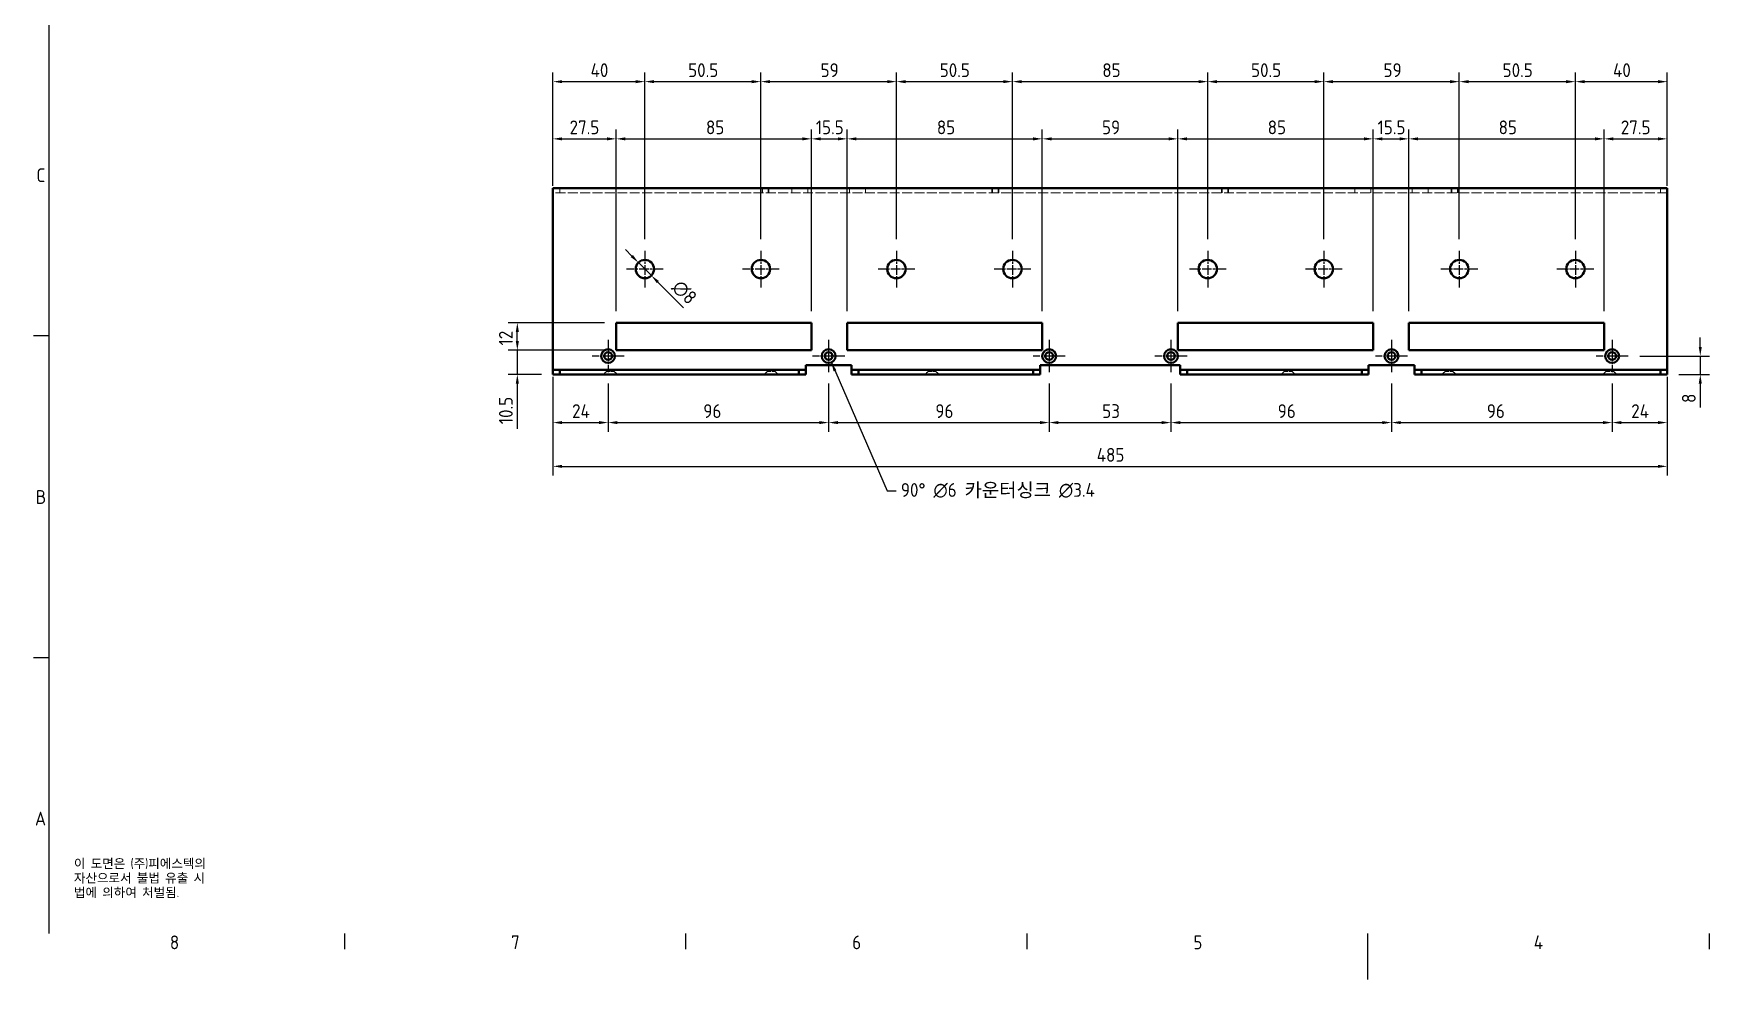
# Model space of a CAD drawing. Header units: millimetres. Extents: x 0 to 1188, y 0 to 840.
# Drawn here: x 13 to 743, y 0 to 412 of the extents above; entities that cross this region are included whole.
import ezdxf

# ---------------------------------------------------------------- set-up
doc = ezdxf.new("R2010")
doc.units = ezdxf.units.MM
doc.header["$LTSCALE"] = 2
doc.linetypes.add('CHAIN', pattern=[0.3543, 0.2362, -0.0295, 0.0591, -0.0295])
doc.linetypes.add('DASHED', pattern=[0.2067, 0.1654, -0.0413])
doc.layers.get('0').update_dxf_attribs({"color": 3, "lineweight": 25})
for name, color, linetype, lineweight in [('가려진 것(ISO)', 2, 'DASHED', 18), ('가시적인 것(ISO)', 3, 'Continuous', 40), ('경계(ISO)', 7, 'Continuous', 25), ('기호(ISO)', 5, 'Continuous', 25), ('중심 표식(ISO)', 1, 'Continuous', 25), ('치수(ISO)', 2, 'Continuous', 25)]:
    doc.layers.add(name, color=color, linetype=linetype, lineweight=lineweight)
doc.styles.add('문자 텍스트_PSTEK_POSCO', font='isocp.shx')
doc.styles.add('치수 텍스트_PSTEK_POSCO', font='isocp.shx')
doc.dimstyles.new('치수_PSTEK_POSCO', dxfattribs={"dimscale": 2, "dimtxt": 3, "dimasz": 2, "dimexe": 2, "dimexo": 2.5, "dimgap": 1, "dimtad": 1, "dimrnd": 1e-08, "dimdsep": 46, "dimtxsty": '치수 텍스트_PSTEK_POSCO', "dimcen": 0.09, "dimdle": 10, "dimclrd": 7, "dimclre": 7, "dimclrt": 2, "dimadec": 1, "dimazin": 2, "dimtfac": 1, "dimtmove": 0, "dimatfit": 3, "dimfxl": 0, "dimtolj": 1, "dimlwd": -1, "dimlwe": -1, "dimarcsym": 0})
doc.dimstyles.new('치수_PSTEK_POSCO$7', dxfattribs={"dimscale": 2, "dimtxt": 3, "dimasz": 2, "dimexe": 2, "dimexo": 2.5, "dimgap": 1, "dimtad": 1, "dimrnd": 1e-08, "dimdsep": 46, "dimtxsty": '치수 텍스트_PSTEK_POSCO', "dimcen": 0.09, "dimdle": 10, "dimclrd": 7, "dimclre": 7, "dimclrt": 2, "dimadec": 1, "dimazin": 2, "dimtfac": 1, "dimtmove": 0, "dimatfit": 3, "dimfxl": 0, "dimtolj": 1, "dimlwd": -1, "dimlwe": -1, "dimarcsym": 0})

# ---------------------------------------------------------------- blocks, each defined once
blk = doc.blocks.new('경계 Default Border')
at = {"layer": '경계(ISO)'}
for p, q in [((10, 140), (6.6, 140)), ((10, 70), (6.6, 70)), ((74.25, 10), (74.25, 6.6)), ((148.5, 10), (148.5, 6.6)), ((222.75, 10), (222.75, 6.6)), ((371.25, 10), (371.25, 6.6))]:
    blk.add_line(p, q, dxfattribs=at)
at = {"layer": '경계(ISO)', "flags": 128}
for points in [[(10, 10), (10, 410)], [(297, 0), (297, 10)]]:
    blk.add_lwpolyline(points, dxfattribs=at)
at = {"layer": '경계(ISO)', "color": 2, "char_height": 3, "attachment_point": 7, "style": '문자 텍스트_PSTEK_POSCO'}
for s, insert in [('C', (7.24, 173.47)), ('B', (7.08, 103.47)), ('A', (6.91, 33.49)), ('8', (36.27, 6.57)), ('7', (110.52, 6.59)), ('6', (184.77, 6.57)), ('5', (259.02, 6.57)), ('4', (333.1, 6.6))]:
    blk.add_mtext(s, dxfattribs=dict(at, insert=insert))
blk = doc.blocks.new('*D22')
at = {"layer": 'Defpoints', "color": 0}
for p in [(239.29, 267.27), (263.29, 264.27), (263.29, 242.31)]:
    blk.add_point(p, dxfattribs=at)
at = {"layer": '치수(ISO)', "color": 7}
for p, q in [((239.29, 262.27), (239.29, 238.31)), ((263.29, 259.27), (263.29, 238.31)), ((243.29, 242.31), (259.29, 242.31))]:
    blk.add_line(p, q, dxfattribs=at)
for points in [[(243.29, 242.98), (243.29, 241.65), (239.29, 242.31)], [(259.29, 242.98), (259.29, 241.65), (263.29, 242.31)]]:
    blk.add_solid(points, dxfattribs=at)
at = {"layer": '치수(ISO)', "color": 2, "insert": (247.61, 247.31), "char_height": 6, "attachment_point": 4, "style": '치수 텍스트_PSTEK_POSCO'}
blk.add_mtext('\\A1;24', dxfattribs=at)
blk = doc.blocks.new('*D23')
at = {"layer": 'Defpoints', "color": 0}
for p in [(263.29, 264.27), (359.29, 264.27), (359.29, 242.31)]:
    blk.add_point(p, dxfattribs=at)
at = {"layer": '치수(ISO)', "color": 7}
for p, q in [((263.29, 259.27), (263.29, 238.31)), ((359.29, 259.27), (359.29, 238.31)), ((267.29, 242.31), (355.29, 242.31))]:
    blk.add_line(p, q, dxfattribs=at)
for points in [[(267.29, 242.98), (267.29, 241.65), (263.29, 242.31)], [(355.29, 242.98), (355.29, 241.65), (359.29, 242.31)]]:
    blk.add_solid(points, dxfattribs=at)
at = {"layer": '치수(ISO)', "color": 2, "insert": (304.73, 247.31), "char_height": 6, "attachment_point": 4, "style": '치수 텍스트_PSTEK_POSCO'}
blk.add_mtext('\\A1;96', dxfattribs=at)
blk = doc.blocks.new('*D24')
at = {"layer": 'Defpoints', "color": 0}
for p in [(359.29, 264.27), (455.29, 264.27), (455.29, 242.31)]:
    blk.add_point(p, dxfattribs=at)
at = {"layer": '치수(ISO)', "color": 7}
for p, q in [((359.29, 259.27), (359.29, 238.31)), ((455.29, 259.27), (455.29, 238.31)), ((363.29, 242.31), (451.29, 242.31))]:
    blk.add_line(p, q, dxfattribs=at)
for points in [[(363.29, 242.98), (363.29, 241.65), (359.29, 242.31)], [(451.29, 242.98), (451.29, 241.65), (455.29, 242.31)]]:
    blk.add_solid(points, dxfattribs=at)
at = {"layer": '치수(ISO)', "color": 2, "insert": (405.73, 247.31), "char_height": 6, "attachment_point": 4, "style": '치수 텍스트_PSTEK_POSCO'}
blk.add_mtext('\\A1;96', dxfattribs=at)
blk = doc.blocks.new('*D25')
at = {"layer": 'Defpoints', "color": 0}
for p in [(508.29, 264.27), (604.29, 264.27), (604.29, 242.31)]:
    blk.add_point(p, dxfattribs=at)
at = {"layer": '치수(ISO)', "color": 7}
for p, q in [((508.29, 259.27), (508.29, 238.31)), ((604.29, 259.27), (604.29, 238.31)), ((512.29, 242.31), (600.29, 242.31))]:
    blk.add_line(p, q, dxfattribs=at)
for points in [[(512.29, 242.98), (512.29, 241.65), (508.29, 242.31)], [(600.29, 242.98), (600.29, 241.65), (604.29, 242.31)]]:
    blk.add_solid(points, dxfattribs=at)
at = {"layer": '치수(ISO)', "color": 2, "insert": (554.73, 247.31), "char_height": 6, "attachment_point": 4, "style": '치수 텍스트_PSTEK_POSCO'}
blk.add_mtext('\\A1;96', dxfattribs=at)
blk = doc.blocks.new('*D26')
at = {"layer": 'Defpoints', "color": 0}
for p in [(604.29, 264.27), (700.29, 264.27), (700.29, 242.31)]:
    blk.add_point(p, dxfattribs=at)
at = {"layer": '치수(ISO)', "color": 7}
for p, q in [((604.29, 259.27), (604.29, 238.31)), ((700.29, 259.27), (700.29, 238.31)), ((608.29, 242.31), (696.29, 242.31))]:
    blk.add_line(p, q, dxfattribs=at)
for points in [[(608.29, 242.98), (608.29, 241.65), (604.29, 242.31)], [(696.29, 242.98), (696.29, 241.65), (700.29, 242.31)]]:
    blk.add_solid(points, dxfattribs=at)
at = {"layer": '치수(ISO)', "color": 2, "insert": (645.73, 247.31), "char_height": 6, "attachment_point": 4, "style": '치수 텍스트_PSTEK_POSCO'}
blk.add_mtext('\\A1;96', dxfattribs=at)
blk = doc.blocks.new('*D27')
at = {"layer": 'Defpoints', "color": 0}
for p in [(700.29, 264.27), (724.29, 267.27), (724.29, 242.31)]:
    blk.add_point(p, dxfattribs=at)
at = {"layer": '치수(ISO)', "color": 7}
for p, q in [((700.29, 259.27), (700.29, 238.31)), ((724.29, 262.27), (724.29, 238.31)), ((704.29, 242.31), (720.29, 242.31))]:
    blk.add_line(p, q, dxfattribs=at)
for points in [[(704.29, 242.98), (704.29, 241.65), (700.29, 242.31)], [(720.29, 242.98), (720.29, 241.65), (724.29, 242.31)]]:
    blk.add_solid(points, dxfattribs=at)
at = {"layer": '치수(ISO)', "color": 2, "insert": (708.61, 247.31), "char_height": 6, "attachment_point": 4, "style": '치수 텍스트_PSTEK_POSCO'}
blk.add_mtext('\\A1;24', dxfattribs=at)
blk = doc.blocks.new('*D28')
at = {"layer": 'Defpoints', "color": 0}
for p in [(266.79, 365.77), (239.29, 340.27), (266.79, 285.77)]:
    blk.add_point(p, dxfattribs=at)
at = {"layer": '치수(ISO)', "color": 7}
for p, q in [((239.29, 345.27), (239.29, 369.77)), ((243.29, 365.77), (262.79, 365.77)), ((266.79, 290.77), (266.79, 369.77))]:
    blk.add_line(p, q, dxfattribs=at)
for points in [[(243.29, 366.43), (243.29, 365.1), (239.29, 365.77)], [(262.79, 366.43), (262.79, 365.1), (266.79, 365.77)]]:
    blk.add_solid(points, dxfattribs=at)
at = {"layer": '치수(ISO)', "color": 2, "insert": (246.52, 370.77), "char_height": 6, "attachment_point": 4, "style": '치수 텍스트_PSTEK_POSCO'}
blk.add_mtext('\\A1;27.5', dxfattribs=at)
blk = doc.blocks.new('*D29')
at = {"layer": 'Defpoints', "color": 0}
for p in [(351.79, 365.77), (266.79, 285.77), (351.79, 285.77)]:
    blk.add_point(p, dxfattribs=at)
at = {"layer": '치수(ISO)', "color": 7}
for p, q in [((266.79, 290.77), (266.79, 369.77)), ((270.79, 365.77), (347.79, 365.77)), ((351.79, 290.77), (351.79, 369.77))]:
    blk.add_line(p, q, dxfattribs=at)
for points in [[(270.79, 366.43), (270.79, 365.1), (266.79, 365.77)], [(347.79, 366.43), (347.79, 365.1), (351.79, 365.77)]]:
    blk.add_solid(points, dxfattribs=at)
at = {"layer": '치수(ISO)', "color": 2, "insert": (305.88, 370.77), "char_height": 6, "attachment_point": 4, "style": '치수 텍스트_PSTEK_POSCO'}
blk.add_mtext('\\A1;85', dxfattribs=at)
blk = doc.blocks.new('*D30')
at = {"layer": 'Defpoints', "color": 0}
for p in [(367.29, 365.77), (351.79, 285.77), (367.29, 285.77)]:
    blk.add_point(p, dxfattribs=at)
at = {"layer": '치수(ISO)', "color": 7}
for p, q in [((351.79, 290.77), (351.79, 369.77)), ((355.79, 365.77), (363.29, 365.77)), ((367.29, 290.77), (367.29, 369.77))]:
    blk.add_line(p, q, dxfattribs=at)
for points in [[(355.79, 366.43), (355.79, 365.1), (351.79, 365.77)], [(363.29, 366.43), (363.29, 365.1), (367.29, 365.77)]]:
    blk.add_solid(points, dxfattribs=at)
at = {"layer": '치수(ISO)', "color": 2, "insert": (353.71, 370.77), "char_height": 6, "attachment_point": 4, "style": '치수 텍스트_PSTEK_POSCO'}
blk.add_mtext('\\A1;15.5', dxfattribs=at)
blk = doc.blocks.new('*D31')
at = {"layer": 'Defpoints', "color": 0}
for p in [(452.29, 365.77), (367.29, 285.77), (452.29, 285.77)]:
    blk.add_point(p, dxfattribs=at)
at = {"layer": '치수(ISO)', "color": 7}
for p, q in [((367.29, 290.77), (367.29, 369.77)), ((371.29, 365.77), (448.29, 365.77)), ((452.29, 290.77), (452.29, 369.77))]:
    blk.add_line(p, q, dxfattribs=at)
for points in [[(371.29, 366.43), (371.29, 365.1), (367.29, 365.77)], [(448.29, 366.43), (448.29, 365.1), (452.29, 365.77)]]:
    blk.add_solid(points, dxfattribs=at)
at = {"layer": '치수(ISO)', "color": 2, "insert": (406.38, 370.77), "char_height": 6, "attachment_point": 4, "style": '치수 텍스트_PSTEK_POSCO'}
blk.add_mtext('\\A1;85', dxfattribs=at)
blk = doc.blocks.new('*D32')
at = {"layer": 'Defpoints', "color": 0}
for p in [(596.29, 365.77), (511.29, 285.77), (596.29, 285.77)]:
    blk.add_point(p, dxfattribs=at)
at = {"layer": '치수(ISO)', "color": 7}
for p, q in [((511.29, 290.77), (511.29, 369.77)), ((515.29, 365.77), (592.29, 365.77)), ((596.29, 290.77), (596.29, 369.77))]:
    blk.add_line(p, q, dxfattribs=at)
for points in [[(515.29, 366.43), (515.29, 365.1), (511.29, 365.77)], [(592.29, 366.43), (592.29, 365.1), (596.29, 365.77)]]:
    blk.add_solid(points, dxfattribs=at)
at = {"layer": '치수(ISO)', "color": 2, "insert": (550.38, 370.77), "char_height": 6, "attachment_point": 4, "style": '치수 텍스트_PSTEK_POSCO'}
blk.add_mtext('\\A1;85', dxfattribs=at)
blk = doc.blocks.new('*D33')
at = {"layer": 'Defpoints', "color": 0}
for p in [(611.79, 365.77), (596.29, 285.77), (611.79, 285.77)]:
    blk.add_point(p, dxfattribs=at)
at = {"layer": '치수(ISO)', "color": 7}
for p, q in [((596.29, 290.77), (596.29, 369.77)), ((600.29, 365.77), (607.79, 365.77)), ((611.79, 290.77), (611.79, 369.77))]:
    blk.add_line(p, q, dxfattribs=at)
for points in [[(600.29, 366.43), (600.29, 365.1), (596.29, 365.77)], [(607.79, 366.43), (607.79, 365.1), (611.79, 365.77)]]:
    blk.add_solid(points, dxfattribs=at)
at = {"layer": '치수(ISO)', "color": 2, "insert": (598.21, 370.77), "char_height": 6, "attachment_point": 4, "style": '치수 텍스트_PSTEK_POSCO'}
blk.add_mtext('\\A1;15.5', dxfattribs=at)
blk = doc.blocks.new('*D34')
at = {"layer": 'Defpoints', "color": 0}
for p in [(696.79, 365.77), (611.79, 285.77), (696.79, 285.77)]:
    blk.add_point(p, dxfattribs=at)
at = {"layer": '치수(ISO)', "color": 7}
for p, q in [((611.79, 290.77), (611.79, 369.77)), ((615.79, 365.77), (692.79, 365.77)), ((696.79, 290.77), (696.79, 369.77))]:
    blk.add_line(p, q, dxfattribs=at)
for points in [[(615.79, 366.43), (615.79, 365.1), (611.79, 365.77)], [(692.79, 366.43), (692.79, 365.1), (696.79, 365.77)]]:
    blk.add_solid(points, dxfattribs=at)
at = {"layer": '치수(ISO)', "color": 2, "insert": (650.88, 370.77), "char_height": 6, "attachment_point": 4, "style": '치수 텍스트_PSTEK_POSCO'}
blk.add_mtext('\\A1;85', dxfattribs=at)
blk = doc.blocks.new('*D35')
at = {"layer": 'Defpoints', "color": 0}
for p in [(724.29, 365.77), (724.29, 340.27), (696.79, 285.77)]:
    blk.add_point(p, dxfattribs=at)
at = {"layer": '치수(ISO)', "color": 7}
for p, q in [((696.79, 290.77), (696.79, 369.77)), ((700.79, 365.77), (720.29, 365.77)), ((724.29, 345.27), (724.29, 369.77))]:
    blk.add_line(p, q, dxfattribs=at)
for points in [[(700.79, 366.43), (700.79, 365.1), (696.79, 365.77)], [(720.29, 366.43), (720.29, 365.1), (724.29, 365.77)]]:
    blk.add_solid(points, dxfattribs=at)
at = {"layer": '치수(ISO)', "color": 2, "insert": (704.06, 370.77), "char_height": 6, "attachment_point": 4, "style": '치수 텍스트_PSTEK_POSCO'}
blk.add_mtext('\\A1;27.5', dxfattribs=at)
blk = doc.blocks.new('*D36')
at = {"layer": 'Defpoints', "color": 0}
for p in [(223.78, 273.77), (266.79, 273.77), (239.29, 263.27)]:
    blk.add_point(p, dxfattribs=at)
at = {"layer": '치수(ISO)', "color": 7}
for p, q in [((223.78, 277.77), (223.78, 281.77)), ((261.79, 273.77), (219.78, 273.77)), ((223.78, 273.77), (223.78, 263.27)), ((234.29, 263.27), (219.78, 263.27)), ((223.78, 259.27), (223.78, 239.62))]:
    blk.add_line(p, q, dxfattribs=at)
for points in [[(223.11, 277.77), (224.45, 277.77), (223.78, 273.77)], [(223.11, 259.27), (224.45, 259.27), (223.78, 263.27)]]:
    blk.add_solid(points, dxfattribs=at)
at = {"layer": '치수(ISO)', "color": 2, "insert": (218.78, 241.62), "char_height": 6, "attachment_point": 4, "rotation": 90, "style": '치수 텍스트_PSTEK_POSCO'}
blk.add_mtext('\\A1;10.5', dxfattribs=at)
blk = doc.blocks.new('*D37')
at = {"layer": 'Defpoints', "color": 0}
for p in [(223.78, 285.77), (266.79, 285.77), (266.79, 273.77)]:
    blk.add_point(p, dxfattribs=at)
at = {"layer": '치수(ISO)', "color": 7}
for p, q in [((261.79, 285.77), (219.78, 285.77)), ((223.78, 277.77), (223.78, 281.77)), ((261.79, 273.77), (219.78, 273.77))]:
    blk.add_line(p, q, dxfattribs=at)
for points in [[(223.11, 281.77), (224.45, 281.77), (223.78, 285.77)], [(223.11, 277.77), (224.45, 277.77), (223.78, 273.77)]]:
    blk.add_solid(points, dxfattribs=at)
at = {"layer": '치수(ISO)', "color": 2, "insert": (218.78, 275.89), "char_height": 6, "attachment_point": 4, "rotation": 90, "style": '치수 텍스트_PSTEK_POSCO'}
blk.add_mtext('\\A1;12', dxfattribs=at)
blk = doc.blocks.new('*D38')
at = {"layer": 'Defpoints', "color": 0}
for p in [(239.29, 263.27), (724.29, 263.27), (724.29, 223.27)]:
    blk.add_point(p, dxfattribs=at)
at = {"layer": '치수(ISO)', "color": 7}
for p, q in [((239.29, 258.27), (239.29, 219.27)), ((724.29, 258.27), (724.29, 219.27)), ((243.29, 223.27), (720.29, 223.27))]:
    blk.add_line(p, q, dxfattribs=at)
for points in [[(243.29, 223.93), (243.29, 222.6), (239.29, 223.27)], [(720.29, 223.93), (720.29, 222.6), (724.29, 223.27)]]:
    blk.add_solid(points, dxfattribs=at)
at = {"layer": '치수(ISO)', "color": 2, "insert": (475.96, 228.27), "char_height": 6, "attachment_point": 4, "style": '치수 텍스트_PSTEK_POSCO'}
blk.add_mtext('\\A1;485', dxfattribs=at)
blk = doc.blocks.new('*D51')
at = {"layer": 'Defpoints', "color": 0}
for p in [(707.29, 271.27), (738.67, 271.27), (724.29, 263.27)]:
    blk.add_point(p, dxfattribs=at)
at = {"layer": '치수(ISO)', "color": 7}
for p, q in [((738.67, 275.27), (738.67, 279.27)), ((712.29, 271.27), (742.67, 271.27)), ((738.67, 271.27), (738.67, 263.27)), ((729.29, 263.27), (742.67, 263.27)), ((738.67, 259.27), (738.67, 248.87))]:
    blk.add_line(p, q, dxfattribs=at)
for points in [[(738, 275.27), (739.34, 275.27), (738.67, 271.27)], [(738, 259.27), (739.34, 259.27), (738.67, 263.27)]]:
    blk.add_solid(points, dxfattribs=at)
at = {"layer": '치수(ISO)', "color": 2, "insert": (733.67, 250.87), "char_height": 6, "attachment_point": 4, "rotation": 90, "style": '치수 텍스트_PSTEK_POSCO'}
blk.add_mtext('\\A1;8', dxfattribs=at)
blk = doc.blocks.new('*D52')
at = {"layer": 'Defpoints', "color": 0}
for p in [(279.29, 390.66), (239.29, 344.27), (279.29, 317.12)]:
    blk.add_point(p, dxfattribs=at)
at = {"layer": '치수(ISO)', "color": 7}
for p, q in [((239.29, 349.27), (239.29, 394.66)), ((279.29, 322.12), (279.29, 394.66)), ((243.29, 390.66), (275.29, 390.66))]:
    blk.add_line(p, q, dxfattribs=at)
for points in [[(243.29, 391.33), (243.29, 389.99), (239.29, 390.66)], [(275.29, 391.33), (275.29, 389.99), (279.29, 390.66)]]:
    blk.add_solid(points, dxfattribs=at)
at = {"layer": '치수(ISO)', "color": 2, "insert": (255.67, 395.66), "char_height": 6, "attachment_point": 4, "style": '치수 텍스트_PSTEK_POSCO'}
blk.add_mtext('\\A1;40', dxfattribs=at)
blk = doc.blocks.new('*D53')
at = {"layer": 'Defpoints', "color": 0}
for p in [(329.79, 390.66), (279.29, 317.12), (329.79, 317.12)]:
    blk.add_point(p, dxfattribs=at)
at = {"layer": '치수(ISO)', "color": 7}
for p, q in [((279.29, 322.12), (279.29, 394.66)), ((329.79, 322.12), (329.79, 394.66)), ((283.29, 390.66), (325.79, 390.66))]:
    blk.add_line(p, q, dxfattribs=at)
for points in [[(283.29, 391.33), (283.29, 389.99), (279.29, 390.66)], [(325.79, 391.33), (325.79, 389.99), (329.79, 390.66)]]:
    blk.add_solid(points, dxfattribs=at)
at = {"layer": '치수(ISO)', "color": 2, "insert": (298.13, 395.66), "char_height": 6, "attachment_point": 4, "style": '치수 텍스트_PSTEK_POSCO'}
blk.add_mtext('\\A1;50.5', dxfattribs=at)
blk = doc.blocks.new('*D54')
at = {"layer": 'Defpoints', "color": 0}
for p in [(388.79, 390.66), (329.79, 317.12), (388.79, 317.12)]:
    blk.add_point(p, dxfattribs=at)
at = {"layer": '치수(ISO)', "color": 7}
for p, q in [((329.79, 322.12), (329.79, 394.66)), ((388.79, 322.12), (388.79, 394.66)), ((333.79, 390.66), (384.79, 390.66))]:
    blk.add_line(p, q, dxfattribs=at)
for points in [[(333.79, 391.33), (333.79, 389.99), (329.79, 390.66)], [(384.79, 391.33), (384.79, 389.99), (388.79, 390.66)]]:
    blk.add_solid(points, dxfattribs=at)
at = {"layer": '치수(ISO)', "color": 2, "insert": (355.79, 395.66), "char_height": 6, "attachment_point": 4, "style": '치수 텍스트_PSTEK_POSCO'}
blk.add_mtext('\\A1;59', dxfattribs=at)
blk = doc.blocks.new('*D55')
at = {"layer": 'Defpoints', "color": 0}
for p in [(439.29, 390.66), (388.79, 317.12), (439.29, 317.12)]:
    blk.add_point(p, dxfattribs=at)
at = {"layer": '치수(ISO)', "color": 7}
for p, q in [((388.79, 322.12), (388.79, 394.66)), ((439.29, 322.12), (439.29, 394.66)), ((392.79, 390.66), (435.29, 390.66))]:
    blk.add_line(p, q, dxfattribs=at)
for points in [[(392.79, 391.33), (392.79, 389.99), (388.79, 390.66)], [(435.29, 391.33), (435.29, 389.99), (439.29, 390.66)]]:
    blk.add_solid(points, dxfattribs=at)
at = {"layer": '치수(ISO)', "color": 2, "insert": (407.63, 395.66), "char_height": 6, "attachment_point": 4, "style": '치수 텍스트_PSTEK_POSCO'}
blk.add_mtext('\\A1;50.5', dxfattribs=at)
blk = doc.blocks.new('*D56')
at = {"layer": 'Defpoints', "color": 0}
for p in [(524.29, 390.66), (439.29, 317.12), (524.29, 317.12)]:
    blk.add_point(p, dxfattribs=at)
at = {"layer": '치수(ISO)', "color": 7}
for p, q in [((439.29, 322.12), (439.29, 394.66)), ((524.29, 322.12), (524.29, 394.66)), ((443.29, 390.66), (520.29, 390.66))]:
    blk.add_line(p, q, dxfattribs=at)
for points in [[(443.29, 391.33), (443.29, 389.99), (439.29, 390.66)], [(520.29, 391.33), (520.29, 389.99), (524.29, 390.66)]]:
    blk.add_solid(points, dxfattribs=at)
at = {"layer": '치수(ISO)', "color": 2, "insert": (478.38, 395.66), "char_height": 6, "attachment_point": 4, "style": '치수 텍스트_PSTEK_POSCO'}
blk.add_mtext('\\A1;85', dxfattribs=at)
blk = doc.blocks.new('*D57')
at = {"layer": 'Defpoints', "color": 0}
for p in [(574.79, 390.66), (524.29, 317.12), (574.79, 317.12)]:
    blk.add_point(p, dxfattribs=at)
at = {"layer": '치수(ISO)', "color": 7}
for p, q in [((524.29, 322.12), (524.29, 394.66)), ((574.79, 322.12), (574.79, 394.66)), ((528.29, 390.66), (570.79, 390.66))]:
    blk.add_line(p, q, dxfattribs=at)
for points in [[(528.29, 391.33), (528.29, 389.99), (524.29, 390.66)], [(570.79, 391.33), (570.79, 389.99), (574.79, 390.66)]]:
    blk.add_solid(points, dxfattribs=at)
at = {"layer": '치수(ISO)', "color": 2, "insert": (543.13, 395.66), "char_height": 6, "attachment_point": 4, "style": '치수 텍스트_PSTEK_POSCO'}
blk.add_mtext('\\A1;50.5', dxfattribs=at)
blk = doc.blocks.new('*D58')
at = {"layer": 'Defpoints', "color": 0}
for p in [(633.79, 390.66), (574.79, 317.12), (633.79, 317.12)]:
    blk.add_point(p, dxfattribs=at)
at = {"layer": '치수(ISO)', "color": 7}
for p, q in [((574.79, 322.12), (574.79, 394.66)), ((633.79, 322.12), (633.79, 394.66)), ((578.79, 390.66), (629.79, 390.66))]:
    blk.add_line(p, q, dxfattribs=at)
for points in [[(578.79, 391.33), (578.79, 389.99), (574.79, 390.66)], [(629.79, 391.33), (629.79, 389.99), (633.79, 390.66)]]:
    blk.add_solid(points, dxfattribs=at)
at = {"layer": '치수(ISO)', "color": 2, "insert": (600.79, 395.66), "char_height": 6, "attachment_point": 4, "style": '치수 텍스트_PSTEK_POSCO'}
blk.add_mtext('\\A1;59', dxfattribs=at)
blk = doc.blocks.new('*D59')
at = {"layer": 'Defpoints', "color": 0}
for p in [(684.29, 390.66), (633.79, 317.12), (684.29, 317.12)]:
    blk.add_point(p, dxfattribs=at)
at = {"layer": '치수(ISO)', "color": 7}
for p, q in [((633.79, 322.12), (633.79, 394.66)), ((684.29, 322.12), (684.29, 394.66)), ((637.79, 390.66), (680.29, 390.66))]:
    blk.add_line(p, q, dxfattribs=at)
for points in [[(637.79, 391.33), (637.79, 389.99), (633.79, 390.66)], [(680.29, 391.33), (680.29, 389.99), (684.29, 390.66)]]:
    blk.add_solid(points, dxfattribs=at)
at = {"layer": '치수(ISO)', "color": 2, "insert": (652.63, 395.66), "char_height": 6, "attachment_point": 4, "style": '치수 텍스트_PSTEK_POSCO'}
blk.add_mtext('\\A1;50.5', dxfattribs=at)
blk = doc.blocks.new('*D60')
at = {"layer": 'Defpoints', "color": 0}
for p in [(276.46, 311.95), (282.12, 306.29)]:
    blk.add_point(p, dxfattribs=at)
at = {"layer": '치수(ISO)', "color": 7}
for p, q in [((273.63, 314.77), (270.8, 317.6)), ((276.46, 311.95), (282.12, 306.29)), ((284.94, 303.46), (296.12, 292.29))]:
    blk.add_line(p, q, dxfattribs=at)
for points in [[(274.1, 315.25), (273.16, 314.3), (276.46, 311.95)], [(285.42, 303.93), (284.47, 302.99), (282.12, 306.29)]]:
    blk.add_solid(points, dxfattribs=at)
at = {"layer": '치수(ISO)', "color": 2, "insert": (292.72, 302.75), "char_height": 6, "attachment_point": 4, "rotation": 315, "style": '치수 텍스트_PSTEK_POSCO'}
blk.add_mtext('\\A1;∅8', dxfattribs=at)
blk = doc.blocks.new('*D61')
at = {"layer": 'Defpoints', "color": 0}
for p in [(455.29, 264.27), (508.29, 264.27), (508.29, 242.31)]:
    blk.add_point(p, dxfattribs=at)
at = {"layer": '치수(ISO)', "color": 7}
for p, q in [((455.29, 259.27), (455.29, 238.31)), ((508.29, 259.27), (508.29, 238.31)), ((459.29, 242.31), (504.29, 242.31))]:
    blk.add_line(p, q, dxfattribs=at)
for points in [[(459.29, 242.98), (459.29, 241.65), (455.29, 242.31)], [(504.29, 242.98), (504.29, 241.65), (508.29, 242.31)]]:
    blk.add_solid(points, dxfattribs=at)
at = {"layer": '치수(ISO)', "color": 2, "insert": (478.36, 247.31), "char_height": 6, "attachment_point": 4, "style": '치수 텍스트_PSTEK_POSCO'}
blk.add_mtext('\\A1;53', dxfattribs=at)
blk = doc.blocks.new('*D62')
at = {"layer": 'Defpoints', "color": 0}
for p in [(511.29, 365.77), (452.29, 285.77), (511.29, 285.77)]:
    blk.add_point(p, dxfattribs=at)
at = {"layer": '치수(ISO)', "color": 7}
for p, q in [((452.29, 290.77), (452.29, 369.77)), ((456.29, 365.77), (507.29, 365.77)), ((511.29, 290.77), (511.29, 369.77))]:
    blk.add_line(p, q, dxfattribs=at)
for points in [[(456.29, 366.43), (456.29, 365.1), (452.29, 365.77)], [(507.29, 366.43), (507.29, 365.1), (511.29, 365.77)]]:
    blk.add_solid(points, dxfattribs=at)
at = {"layer": '치수(ISO)', "color": 2, "insert": (478.27, 370.77), "char_height": 6, "attachment_point": 4, "style": '치수 텍스트_PSTEK_POSCO'}
blk.add_mtext('\\A1;59', dxfattribs=at)
blk = doc.blocks.new('*D86')
at = {"layer": 'Defpoints', "color": 0}
for p in [(724.29, 390.66), (724.29, 340.27), (684.29, 317.12)]:
    blk.add_point(p, dxfattribs=at)
at = {"layer": '치수(ISO)', "color": 7}
for p, q in [((684.29, 322.12), (684.29, 394.66)), ((724.29, 345.27), (724.29, 394.66)), ((688.29, 390.66), (720.29, 390.66))]:
    blk.add_line(p, q, dxfattribs=at)
for points in [[(688.29, 391.33), (688.29, 389.99), (684.29, 390.66)], [(720.29, 391.33), (720.29, 389.99), (724.29, 390.66)]]:
    blk.add_solid(points, dxfattribs=at)
at = {"layer": '치수(ISO)', "color": 2, "insert": (700.69, 395.66), "char_height": 6, "attachment_point": 4, "style": '치수 텍스트_PSTEK_POSCO'}
blk.add_mtext('\\A1;40', dxfattribs=at)

msp = doc.modelspace()

# ---------------------------------------------------------------- linework, layer by layer
at = {"layer": '가려진 것(ISO)', "ltscale": 1.904597}
for p, q in [((242.288, 344.268), (242.288, 342.268)), ((330.288, 344.268), (330.288, 342.268)), ((330.558, 342.268), (330.558, 344.268)), ((333.017, 342.268), (333.017, 344.268)), ((333.288, 342.268), (333.288, 344.268)), ((343.288, 344.268), (343.288, 342.268)), ((350.288, 344.268), (350.288, 342.268)), ((368.288, 344.268), (368.288, 342.268)), ((375.288, 344.268), (375.288, 342.268)), ((430.288, 344.268), (430.288, 342.268)), ((430.558, 342.268), (430.558, 344.268)), ((433.017, 342.268), (433.017, 344.268)), ((433.288, 342.268), (433.288, 344.268)), ((530.288, 344.268), (530.288, 342.268)), ((530.558, 342.268), (530.558, 344.268)), ((533.017, 342.268), (533.017, 344.268)), ((533.288, 342.268), (533.288, 344.268)), ((588.288, 344.268), (588.288, 342.268)), ((595.288, 344.268), (595.288, 342.268)), ((613.288, 344.268), (613.288, 342.268)), ((620.288, 344.268), (620.288, 342.268)), ((630.288, 344.268), (630.288, 342.268)), ((630.558, 342.268), (630.558, 344.268)), ((633.017, 342.268), (633.017, 344.268)), ((633.288, 342.268), (633.288, 344.268)), ((721.288, 342.268), (721.288, 344.268))]:
    msp.add_line(p, q, dxfattribs=at)
at = {"layer": '가려진 것(ISO)', "ltscale": 13.035532}
msp.add_line((724.288, 342.268), (239.288, 342.268), dxfattribs=at)
at = {"layer": '가려진 것(ISO)', "ltscale": 1.750771}
for p, q in [((262.588, 264.568), (261.288, 263.268)), ((265.988, 264.568), (267.288, 263.268)), ((332.588, 264.568), (331.288, 263.268)), ((335.988, 264.568), (337.288, 263.268)), ((402.588, 264.568), (401.288, 263.268)), ((405.988, 264.568), (407.288, 263.268)), ((557.588, 264.568), (556.288, 263.268)), ((560.988, 264.568), (562.288, 263.268)), ((627.588, 264.568), (626.288, 263.268)), ((630.988, 264.568), (632.288, 263.268)), ((697.588, 264.568), (696.288, 263.268)), ((700.988, 264.568), (702.288, 263.268))]:
    msp.add_line(p, q, dxfattribs=at)
at = {"layer": '가려진 것(ISO)', "ltscale": 0.666544}
for p, q in [((262.588, 265.268), (262.588, 264.568)), ((265.988, 265.268), (265.988, 264.568)), ((332.588, 265.268), (332.588, 264.568)), ((335.988, 265.268), (335.988, 264.568)), ((402.588, 265.268), (402.588, 264.568)), ((405.988, 265.268), (405.988, 264.568)), ((557.588, 265.268), (557.588, 264.568)), ((560.988, 265.268), (560.988, 264.568)), ((627.588, 265.268), (627.588, 264.568)), ((630.988, 265.268), (630.988, 264.568)), ((697.588, 265.268), (697.588, 264.568)), ((700.988, 265.268), (700.988, 264.568))]:
    msp.add_line(p, q, dxfattribs=at)
at = {"layer": '가려진 것(ISO)', "ltscale": 5.086114}
for p, q in [((262.588, 264.568), (265.988, 264.568)), ((332.588, 264.568), (335.988, 264.568)), ((402.588, 264.568), (405.988, 264.568)), ((557.588, 264.568), (560.988, 264.568)), ((627.588, 264.568), (630.988, 264.568)), ((697.588, 264.568), (700.988, 264.568))]:
    msp.add_line(p, q, dxfattribs=at)
at = {"layer": '가시적인 것(ISO)'}
for p, q in [((239.288, 344.268), (724.288, 344.268)), ((239.288, 344.268), (239.288, 340.268)), ((724.288, 340.268), (724.288, 344.268)), ((239.288, 267.268), (239.288, 340.268)), ((724.288, 340.268), (724.288, 267.268)), ((266.788, 273.768), (266.788, 285.768)), ((266.788, 285.768), (351.788, 285.768)), ((351.788, 285.768), (351.788, 273.768)), ((367.288, 273.768), (367.288, 285.768)), ((367.288, 285.768), (452.288, 285.768)), ((452.288, 285.768), (452.288, 273.768)), ((511.288, 285.768), (596.288, 285.768)), ((511.288, 273.768), (511.288, 285.768)), ((596.288, 285.768), (596.288, 273.768)), ((611.788, 285.768), (696.788, 285.768)), ((611.788, 273.768), (611.788, 285.768)), ((696.788, 285.768), (696.788, 273.768)), ((351.788, 273.768), (266.788, 273.768)), ((452.288, 273.768), (367.288, 273.768)), ((596.288, 273.768), (511.288, 273.768)), ((696.788, 273.768), (611.788, 273.768)), ((239.288, 265.268), (239.288, 267.268)), ((242.288, 265.268), (239.288, 265.268)), ((239.288, 265.268), (239.288, 263.268)), ((239.288, 263.268), (242.288, 263.268)), ((242.288, 263.268), (242.288, 265.268)), ((242.288, 265.268), (346.288, 265.268)), ((242.288, 263.268), (346.288, 263.268)), ((349.288, 265.268), (346.288, 265.268)), ((346.288, 265.268), (346.288, 263.268)), ((346.288, 263.268), (349.288, 263.268)), ((349.288, 265.268), (349.288, 267.268)), ((349.288, 267.268), (369.288, 267.268)), ((349.288, 263.268), (349.288, 265.268)), ((369.288, 267.268), (369.288, 265.268)), ((372.288, 265.268), (369.288, 265.268)), ((369.288, 265.268), (369.288, 263.268)), ((369.288, 263.268), (372.288, 263.268)), ((372.288, 263.268), (372.288, 265.268)), ((372.288, 265.268), (448.288, 265.268)), ((372.288, 263.268), (448.288, 263.268)), ((451.288, 265.268), (448.288, 265.268)), ((448.288, 265.268), (448.288, 263.268)), ((448.288, 263.268), (451.288, 263.268)), ((451.288, 265.268), (451.288, 267.268)), ((451.288, 267.268), (512.288, 267.268)), ((451.288, 263.268), (451.288, 265.268)), ((512.288, 267.268), (512.288, 265.268)), ((515.288, 265.268), (512.288, 265.268)), ((512.288, 265.268), (512.288, 263.268)), ((512.288, 263.268), (515.288, 263.268)), ((515.288, 263.268), (515.288, 265.268)), ((515.288, 265.268), (591.288, 265.268)), ((515.288, 263.268), (591.288, 263.268)), ((594.288, 265.268), (591.288, 265.268)), ((591.288, 265.268), (591.288, 263.268)), ((591.288, 263.268), (594.288, 263.268)), ((594.288, 265.268), (594.288, 267.268)), ((594.288, 267.268), (614.288, 267.268)), ((594.288, 263.268), (594.288, 265.268)), ((614.288, 267.268), (614.288, 265.268)), ((617.288, 265.268), (614.288, 265.268)), ((614.288, 265.268), (614.288, 263.268)), ((614.288, 263.268), (617.288, 263.268)), ((617.288, 263.268), (617.288, 265.268)), ((617.288, 265.268), (721.288, 265.268)), ((617.288, 263.268), (721.288, 263.268)), ((724.288, 265.268), (721.288, 265.268)), ((721.288, 265.268), (721.288, 263.268)), ((721.288, 263.268), (724.288, 263.268)), ((724.288, 265.268), (724.288, 267.268)), ((724.288, 263.268), (724.288, 265.268))]:
    msp.add_line(p, q, dxfattribs=at)
for centre, radius in [((279.288, 309.118), 4), ((329.788, 309.118), 4), ((388.788, 309.118), 4), ((439.288, 309.118), 4), ((524.288, 309.118), 4), ((574.788, 309.118), 4), ((633.788, 309.118), 4), ((684.288, 309.118), 4), ((263.288, 271.268), 3), ((263.288, 271.268), 1.7), ((359.288, 271.268), 3), ((359.288, 271.268), 1.7), ((455.288, 271.268), 3), ((455.288, 271.268), 1.7), ((508.288, 271.268), 3), ((508.288, 271.268), 1.7), ((604.288, 271.268), 3), ((604.288, 271.268), 1.7), ((700.288, 271.268), 3), ((700.288, 271.268), 1.7)]:
    msp.add_circle(centre, radius, dxfattribs=at)
at = {"layer": '중심 표식(ISO)', "linetype": 'CHAIN', "ltscale": 8.88956}
for p, q in [((279.288, 317.118), (279.288, 301.118)), ((329.788, 317.118), (329.788, 301.118)), ((388.788, 317.118), (388.788, 301.118)), ((439.288, 317.118), (439.288, 301.118)), ((524.288, 317.118), (524.288, 301.118)), ((574.788, 317.118), (574.788, 301.118)), ((633.788, 317.118), (633.788, 301.118)), ((684.288, 317.118), (684.288, 301.118)), ((287.288, 309.118), (271.288, 309.118)), ((337.788, 309.118), (321.788, 309.118)), ((396.788, 309.118), (380.788, 309.118)), ((447.288, 309.118), (431.288, 309.118)), ((532.288, 309.118), (516.288, 309.118)), ((582.788, 309.118), (566.788, 309.118)), ((641.788, 309.118), (625.788, 309.118)), ((692.288, 309.118), (676.288, 309.118))]:
    msp.add_line(p, q, dxfattribs=at)
at = {"layer": '중심 표식(ISO)', "linetype": 'CHAIN', "ltscale": 7.778352}
for p, q in [((263.288, 278.268), (263.288, 264.268)), ((359.288, 278.268), (359.288, 264.268)), ((455.288, 278.268), (455.288, 264.268)), ((508.288, 278.268), (508.288, 264.268)), ((604.288, 278.268), (604.288, 264.268)), ((700.288, 278.268), (700.288, 264.268)), ((270.288, 271.268), (256.288, 271.268)), ((366.288, 271.268), (352.288, 271.268)), ((462.288, 271.268), (448.288, 271.268)), ((515.288, 271.268), (501.288, 271.268)), ((611.288, 271.268), (597.288, 271.268)), ((707.288, 271.268), (693.288, 271.268))]:
    msp.add_line(p, q, dxfattribs=at)

# ---------------------------------------------------------------- block references
at = {"xscale": 2, "yscale": 2, "zscale": 2}
msp.add_blockref('경계 Default Border', (0, 0), dxfattribs=at)

# ---------------------------------------------------------------- texts
at = {"layer": '기호(ISO)', "color": 2, "insert": (390.703, 212.665), "char_height": 6, "width": 98.74739, "attachment_point": 4, "line_spacing_factor": 0.525, "style": '치수 텍스트_PSTEK_POSCO'}
msp.add_mtext('{90° \\fAIGDT|b0|i0;\\H6.0000;n\\fisocp|b0|i0;\\H6.0000;6 카운터싱크 \\fAIGDT|b0|i0;\\H6.0000;n\\fisocp|b0|i0;\\H6.0000;3.4}', dxfattribs=at)
at = {"layer": '기호(ISO)', "color": 7, "insert": (30.789, 52.457), "char_height": 4, "width": 102.48028, "attachment_point": 1, "line_spacing_factor": 0.944221, "style": '문자 텍스트_PSTEK_POSCO'}
msp.add_mtext('{이 도면은 (주)피에스텍의\\P자산으로서 불법 유출 시 \\P법에 의하여 처벌됨.}', dxfattribs=at)

# ---------------------------------------------------------------- dimensions: what is measured, and where the dimension line sits
at = {"layer": '치수(ISO)', "color": 7}
for base, p1, p2, angle, override, picture, middle in [((279.288, 390.66), (239.288, 344.268), (279.288, 317.118), 180, {"dimdec": 2, "dimtp": 0, "dimtm": 0, "dimtdec": 2, "dimtofl": 0, "dimatfit": 1}, '*D52', (259.268, 390.66)), ((329.788, 390.66), (279.288, 317.118), (329.788, 317.118), 180, {"dimdec": 2, "dimtp": 0, "dimtm": 0, "dimtdec": 2, "dimtofl": 0, "dimatfit": 1}, '*D53', (304.558, 390.66)), ((388.788, 390.66), (329.788, 317.118), (388.788, 317.118), 180, {"dimdec": 2, "dimtp": 0, "dimtm": 0, "dimtdec": 2, "dimtofl": 0, "dimatfit": 1}, '*D54', (359.308, 390.66)), ((439.288, 390.66), (388.788, 317.118), (439.288, 317.118), 180, {"dimdec": 2, "dimtp": 0, "dimtm": 0, "dimtdec": 2, "dimtofl": 0, "dimatfit": 1}, '*D55', (414.058, 390.66)), ((524.288, 390.66), (439.288, 317.118), (524.288, 317.118), 180, {"dimdec": 2, "dimtp": 0, "dimtm": 0, "dimtdec": 2, "dimtofl": 0, "dimatfit": 1}, '*D56', (481.808, 390.66)), ((574.788, 390.66), (524.288, 317.118), (574.788, 317.118), 180, {"dimdec": 2, "dimtp": 0, "dimtm": 0, "dimtdec": 2, "dimtofl": 0, "dimatfit": 1}, '*D57', (549.558, 390.66)), ((633.788, 390.66), (574.788, 317.118), (633.788, 317.118), 180, {"dimdec": 2, "dimtp": 0, "dimtm": 0, "dimtdec": 2, "dimtofl": 0, "dimatfit": 1}, '*D58', (604.308, 390.66)), ((684.288, 390.66), (633.788, 317.118), (684.288, 317.118), 180, {"dimdec": 2, "dimtp": 0, "dimtm": 0, "dimtdec": 2, "dimtofl": 0, "dimatfit": 1}, '*D59', (659.058, 390.66)), ((724.288, 390.66), (684.288, 317.118), (724.288, 340.268), 180, {"dimdec": 2, "dimtp": 0, "dimtm": 0, "dimtdec": 2, "dimtofl": 0, "dimatfit": 1}, '*D86', (704.288, 390.66)), ((266.788, 365.768), (239.288, 340.268), (266.788, 285.768), 180, {"dimdec": 2, "dimtp": 0, "dimtm": 0, "dimtdec": 2, "dimtofl": 0, "dimatfit": 1}, '*D28', (253.018, 365.768)), ((351.788, 365.768), (266.788, 285.768), (351.788, 285.768), 180, {"dimdec": 2, "dimtp": 0, "dimtm": 0, "dimtdec": 2, "dimtofl": 0, "dimatfit": 1}, '*D29', (309.308, 365.768)), ((367.288, 365.768), (351.788, 285.768), (367.288, 285.768), 180, {"dimdec": 2, "dimtp": 0, "dimtm": 0, "dimtdec": 2, "dimtofl": 0, "dimatfit": 1}, '*D30', (359.538, 365.768)), ((452.288, 365.768), (367.288, 285.768), (452.288, 285.768), 180, {"dimdec": 2, "dimtp": 0, "dimtm": 0, "dimtdec": 2, "dimtofl": 0, "dimatfit": 1}, '*D31', (409.808, 365.768)), ((596.288, 365.768), (511.288, 285.768), (596.288, 285.768), 180, {"dimdec": 2, "dimtp": 0, "dimtm": 0, "dimtdec": 2, "dimtofl": 0, "dimatfit": 1}, '*D32', (553.808, 365.768)), ((611.788, 365.768), (596.288, 285.768), (611.788, 285.768), 180, {"dimdec": 2, "dimtp": 0, "dimtm": 0, "dimtdec": 2, "dimtofl": 0, "dimatfit": 1}, '*D33', (604.038, 365.768)), ((696.788, 365.768), (611.788, 285.768), (696.788, 285.768), 180, {"dimdec": 2, "dimtp": 0, "dimtm": 0, "dimtdec": 2, "dimtofl": 0, "dimatfit": 1}, '*D34', (654.308, 365.768)), ((724.288, 365.768), (696.788, 285.768), (724.288, 340.268), 180, {"dimdec": 2, "dimtp": 0, "dimtm": 0, "dimtdec": 2, "dimtofl": 0, "dimatfit": 1}, '*D35', (710.558, 365.768)), ((223.78, 285.768), (266.788, 273.768), (266.788, 285.768), 90, {"dimdec": 2, "dimtp": 0, "dimtm": 0, "dimtdec": 2, "dimtofl": 0, "dimatfit": 1}, '*D37', (223.78, 278.768)), ((223.78, 273.768), (239.288, 263.268), (266.788, 273.768), 90, {"dimdec": 2, "dimtp": 0, "dimtm": 0, "dimtdec": 2, "dimtofl": 1, "dimatfit": 1}, '*D36', (223.78, 247.443)), ((738.669, 271.268), (724.288, 263.268), (707.288, 271.268), 90, {"dimdec": 2, "dimtp": 0, "dimtm": 0, "dimtdec": 2, "dimtofl": 1, "dimatfit": 1}, '*D51', (738.669, 252.068)), ((263.288, 242.314), (239.288, 267.268), (263.288, 264.268), 180, {"dimdec": 2, "dimtp": 0, "dimtm": 0, "dimtdec": 2, "dimtofl": 0, "dimatfit": 1}, '*D22', (251.288, 242.314)), ((724.288, 223.268), (239.288, 263.268), (724.288, 263.268), 180, {"dimdec": 2, "dimtp": 0, "dimtm": 0, "dimtdec": 2, "dimtofl": 0, "dimatfit": 1}, '*D38', (481.788, 223.268)), ((359.288, 242.314), (263.288, 264.268), (359.288, 264.268), 180, {"dimdec": 2, "dimtp": 0, "dimtm": 0, "dimtdec": 2, "dimtofl": 0, "dimatfit": 1}, '*D23', (308.308, 242.314)), ((455.288, 242.314), (359.288, 264.268), (455.288, 264.268), 180, {"dimdec": 2, "dimtp": 0, "dimtm": 0, "dimtdec": 2, "dimtofl": 0, "dimatfit": 1}, '*D24', (409.308, 242.314)), ((508.288, 242.314), (455.288, 264.268), (508.288, 264.268), 180, {"dimdec": 2, "dimtp": 0, "dimtm": 0, "dimtdec": 2, "dimtofl": 0, "dimatfit": 1}, '*D61', (481.788, 242.314)), ((604.288, 242.314), (508.288, 264.268), (604.288, 264.268), 180, {"dimdec": 2, "dimtp": 0, "dimtm": 0, "dimtdec": 2, "dimtofl": 0, "dimatfit": 1}, '*D25', (558.308, 242.314)), ((700.288, 242.314), (604.288, 264.268), (700.288, 264.268), 180, {"dimdec": 2, "dimtp": 0, "dimtm": 0, "dimtdec": 2, "dimtofl": 0, "dimatfit": 1}, '*D26', (649.308, 242.314)), ((724.288, 242.314), (700.288, 264.268), (724.288, 267.268), 180, {"dimdec": 2, "dimtp": 0, "dimtm": 0, "dimtdec": 2, "dimtofl": 0, "dimatfit": 1}, '*D27', (712.288, 242.314))]:
    dim = msp.add_linear_dim(base=base, p1=p1, p2=p2, angle=angle, dimstyle='치수_PSTEK_POSCO', override=override, dxfattribs=at)
    dim.commit()
    dim.dimension.update_dxf_attribs({"geometry": picture, "text_midpoint": middle, "dimtype": 160})
dim = msp.add_linear_dim(base=(511.288, 365.768), p1=(452.288, 285.768), p2=(511.288, 285.768), dimstyle='치수_PSTEK_POSCO', override={"dimdec": 2, "dimtp": 0, "dimtm": 0, "dimtdec": 2, "dimtofl": 0, "dimatfit": 1}, dxfattribs=at)
dim.commit()
dim.dimension.update_dxf_attribs({"geometry": '*D62', "text_midpoint": (481.788, 365.768), "dimtype": 160})
dim = msp.add_diameter_dim_2p(p1=(276.459, 311.946), p2=(282.116, 306.289), dimstyle='치수_PSTEK_POSCO', override={"dimdec": 2, "dimlfac": 1, "dimtp": 0, "dimtm": 0, "dimtdec": 2, "dimatfit": 2}, dxfattribs=at)
dim.commit()
dim.dimension.update_dxf_attribs({"geometry": '*D60', "text_midpoint": (291.945, 296.46), "dimtype": 163})

# ---------------------------------------------------------------- leaders
at = {"layer": '기호(ISO)', "color": 7, "annotation_type": 0, "has_hookline": 1, "hookline_direction": 0, "text_width": 89.473}
msp.add_leader([(360.464, 268.508), (384.703, 212.665), (388.703, 212.665)], dimstyle='치수_PSTEK_POSCO$7', override={"dimtad": 0}, dxfattribs=at)

doc.saveas('drawing.dxf')
